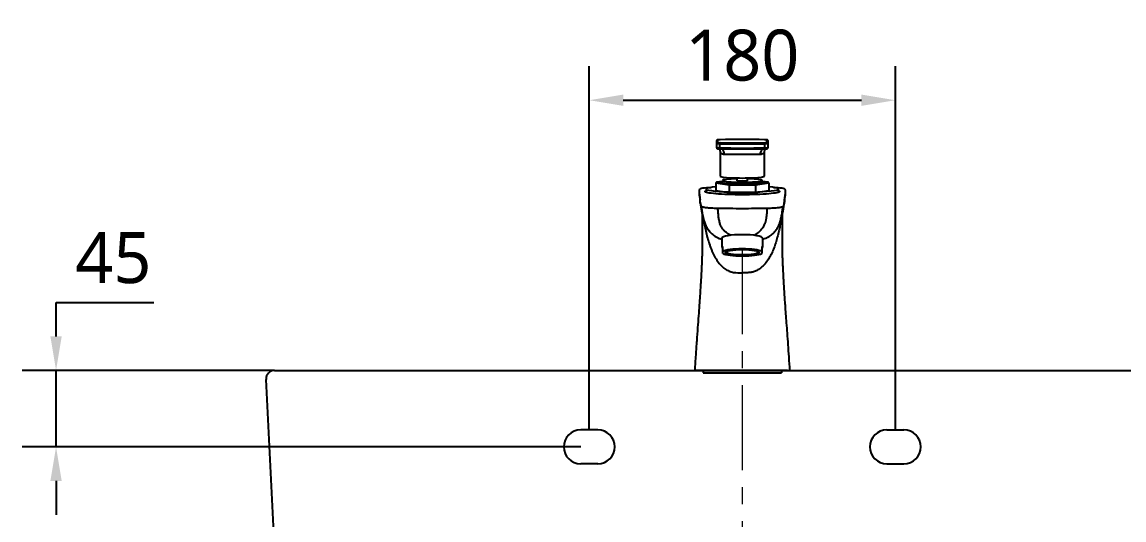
# Model space of a CAD drawing. Extents: x 2406 to 6050, y -78 to 2160.
# Drawn here: x 3183 to 3831, y 837 to 1130 of the extents above; entities that cross this region are included whole.
import ezdxf

# ---------------------------------------------------------------- set-up
doc = ezdxf.new("R2010")
doc.units = 0
doc.header["$LTSCALE"] = 20
doc.header["$MEASUREMENT"] = 0
doc.linetypes.add('CENTER', pattern=[2, 1.25, -0.25, 0.25, -0.25])
doc.linetypes.add('HIDDEN', pattern=[0.375, 0.25, -0.125])
doc.layers.get('0').update_dxf_attribs({"linetype": 'CONTINUOUS'})
doc.layers.get('DEFPOINTS').update_dxf_attribs({"linetype": 'CONTINUOUS'})
for name, color, linetype in [('1', 1, 'CONTINUOUS'), ('30', 7, 'CONTINUOUS'), ('7', 7, 'CONTINUOUS')]:
    doc.layers.add(name, color=color, linetype=linetype)
doc.styles.get("Standard").update_dxf_attribs({"font": 'NanumGothic.ttf'})
doc.dimstyles.get("Standard").update_dxf_attribs({"dimtxt": 2.5, "dimasz": 2, "dimexe": 2, "dimexo": 1, "dimgap": 1.5, "dimtad": 1, "dimdec": 0, "dimlfac": 10, "dimrnd": 0.5, "dimzin": 0, "dimdsep": 46, "dimtxsty": 'Standard', "dimcen": 0, "dimclrt": 2, "dimadec": 0, "dimazin": 0, "dimtfac": 1, "dimtdec": 0, "dimtmove": 0, "dimatfit": 3, "dimfxl": 0, "dimtolj": 1, "dimtzin": 0, "dimarcsym": 0})

# ---------------------------------------------------------------- blocks, each defined once
blk = doc.blocks.new('*D68')
at = {"layer": '1', "color": 3, "lineweight": -2}
for p, q in [((3202.78, 945.42), (3202.78, 965.42)), ((3202.78, 965.42), (3260.2, 965.42)), ((3331.26, 925.42), (3182.78, 925.42)), ((3202.78, 880.42), (3202.78, 925.42)), ((3511.27, 880.42), (3182.78, 880.42)), ((3202.78, 860.42), (3202.78, 840.42))]:
    blk.add_line(p, q, dxfattribs=at)
at = {"layer": '1', "color": 3}
for points in [[(3199.44, 945.42), (3206.11, 945.42), (3202.78, 925.42)], [(3199.44, 860.42), (3206.11, 860.42), (3202.78, 880.42)]]:
    blk.add_solid(points, dxfattribs=at)
at = {"layer": 'DEFPOINTS', "color": 0}
for p in [(3331.26, 925.42, -44.72), (3202.78, 880.42), (3511.27, 880.42, 0)]:
    blk.add_point(p, dxfattribs=at)
at = {"layer": '1', "color": 2, "insert": (3236.49, 991.58), "char_height": 30, "attachment_point": 5}
blk.add_mtext('\\A1;45', dxfattribs=at)
blk = doc.blocks.new('*D71')
at = {"layer": '1', "color": 3, "lineweight": -2}
for p, q in [((3881.26, 925.42), (3957.02, 925.42)), ((3937.02, 905.42), (3937.02, 861.75)), ((3937.02, 765.42), (3937.02, 809.09)), ((3636.82, 745.42), (3957.02, 745.42))]:
    blk.add_line(p, q, dxfattribs=at)
at = {"layer": '1', "color": 3}
for points in [[(3933.69, 905.42), (3940.36, 905.42), (3937.02, 925.42)], [(3933.69, 765.42), (3940.36, 765.42), (3937.02, 745.42)]]:
    blk.add_solid(points, dxfattribs=at)
at = {"layer": 'DEFPOINTS', "color": 0}
for p in [(3881.26, 925.42, -44.72), (3636.82, 745.42, 0), (3937.02, 745.42)]:
    blk.add_point(p, dxfattribs=at)
at = {"layer": '1', "color": 2, "insert": (3937.02, 835.42), "char_height": 30, "attachment_point": 5}
blk.add_mtext('\\A1;180', dxfattribs=at)
blk = doc.blocks.new('*D72')
at = {"layer": '1', "color": 3, "lineweight": -2}
for p, q in [((3881.26, 925.42), (4041.74, 925.42)), ((4021.74, 905.42), (4021.74, 826.25)), ((4021.74, 694.42), (4021.74, 773.59)), ((3689.88, 674.42), (4041.74, 674.42))]:
    blk.add_line(p, q, dxfattribs=at)
at = {"layer": '1', "color": 3}
for points in [[(4018.4, 905.42), (4025.07, 905.42), (4021.74, 925.42)], [(4018.4, 694.42), (4025.07, 694.42), (4021.74, 674.42)]]:
    blk.add_solid(points, dxfattribs=at)
at = {"layer": 'DEFPOINTS', "color": 0}
for p in [(3881.26, 925.42), (3689.88, 674.42, 0), (4021.74, 674.42)]:
    blk.add_point(p, dxfattribs=at)
at = {"layer": '1', "color": 2, "insert": (4021.74, 799.92), "char_height": 30, "attachment_point": 5}
blk.add_mtext('\\A1;250', dxfattribs=at)
blk = doc.blocks.new('*D73')
at = {"layer": '1', "color": 3, "lineweight": -2}
for p, q in [((3881.26, 925.42), (4124.46, 925.42)), ((4104.46, 905.42), (4104.46, 796.29)), ((4104.46, 634.46), (4104.46, 743.59)), ((3638.76, 614.46), (4124.46, 614.46))]:
    blk.add_line(p, q, dxfattribs=at)
at = {"layer": '1', "color": 3}
for points in [[(4101.12, 905.42), (4107.79, 905.42), (4104.46, 925.42)], [(4101.12, 634.46), (4107.79, 634.46), (4104.46, 614.46)]]:
    blk.add_solid(points, dxfattribs=at)
at = {"layer": 'DEFPOINTS', "color": 0}
for p in [(3881.26, 925.42), (3638.76, 614.46, 0), (4104.46, 614.46)]:
    blk.add_point(p, dxfattribs=at)
at = {"layer": '1', "color": 2, "insert": (4104.46, 769.94), "char_height": 30, "attachment_point": 5}
blk.add_mtext('\\A1;310', dxfattribs=at)
blk = doc.blocks.new('*D74')
at = {"layer": '1', "color": 3, "lineweight": -2}
for p, q in [((3516.27, 890.42), (3516.27, 1104.41)), ((3696.27, 890.42), (3696.27, 1104.41)), ((3536.27, 1084.41), (3676.27, 1084.41))]:
    blk.add_line(p, q, dxfattribs=at)
at = {"layer": '1', "color": 3}
for points in [[(3536.27, 1087.75), (3536.27, 1081.08), (3516.27, 1084.41)], [(3676.27, 1087.75), (3676.27, 1081.08), (3696.27, 1084.41)]]:
    blk.add_solid(points, dxfattribs=at)
at = {"layer": 'DEFPOINTS', "color": 0}
for p in [(3696.27, 1084.41), (3516.27, 890.42, 0), (3696.27, 890.42, 0)]:
    blk.add_point(p, dxfattribs=at)
at = {"layer": '1', "color": 2, "insert": (3606.27, 1110.74), "char_height": 30, "attachment_point": 5}
blk.add_mtext('\\A1;180', dxfattribs=at)

msp = doc.modelspace()

# ---------------------------------------------------------------- linework, layer by layer
at = {"color": 1, "linetype": 'CENTER', "lineweight": 0, "ltscale": 2}
msp.add_line((3606.26, 996.76, -9.25), (3606.26, 728.79, -9.25), dxfattribs=at)
at = {"ltscale": 0.5}
for p, q in [((3632.74, 925.42, -53.97), (3579.79, 925.42, -53.97)), ((3583.2, 925.42, -53.97), (3583.2, 923.94, -53.97)), ((3629.34, 925.42, -53.97), (3583.2, 925.42, -53.97)), ((3629.34, 925.42, -53.97), (3629.34, 923.94, -53.97))]:
    msp.add_line(p, q, dxfattribs=at)
at = {"color": 7, "linetype": 'HIDDEN'}
msp.add_line((3588.79, 925.42, -53.97), (3588.79, 925.42, -53.97), dxfattribs=at)
at = {"layer": '1', "color": 7, "linetype": 'Continuous'}
for p, q in [((3591.26, 1058.9, -53.97), (3591.26, 1060.65, -53.97)), ((3591.26, 1056.4, -53.97), (3591.26, 1058.9, -53.97)), ((3591.76, 1061.15, -53.97), (3591.76, 1059.4, -53.97)), ((3592.94, 1058.85, -53.97), (3592.94, 1056.35, -53.97)), ((3619.59, 1056.35, -53.97), (3619.59, 1058.85, -53.97)), ((3620.76, 1059.4, -53.97), (3620.76, 1061.15, -53.97)), ((3621.26, 1060.65, -53.97), (3621.26, 1058.9, -53.97)), ((3621.26, 1058.9, -53.97), (3621.26, 1056.4, -53.97)), ((3593.26, 1053.54, -53.97), (3593.26, 1039.78, -53.97)), ((3619.26, 1039.78, -53.97), (3619.26, 1053.55, -53.97)), ((3594.61, 1036.68, -53.97), (3591.15, 1036.16, -53.97)), ((3594.61, 1036.68, -53.97), (3591.25, 1036.17, -53.97)), ((3594.61, 1037.17, -53.97), (3594.61, 1035.83, -53.97)), ((3603.16, 1036.89, -53.97), (3603.16, 1038.68, -53.97)), ((3603.16, 1036.89, -53.97), (3609.36, 1036.89, -53.97)), ((3609.36, 1036.89, -53.97), (3609.36, 1038.68, -53.97)), ((3617.91, 1035.83, -53.97), (3617.91, 1037.17, -53.97)), ((3621.38, 1036.16, -53.97), (3617.91, 1036.68, -53.97)), ((3621.28, 1036.17, -53.97), (3617.91, 1036.68, -53.97)), ((3584.96, 1032.18, -53.97), (3584.96, 1030.23, -53.97)), ((3598.47, 1034.49, -53.97), (3590.68, 1035.67, -53.97)), ((3590.68, 1035.67, -53.97), (3590.68, 1031.19, -53.97)), ((3598.47, 1030.01, -53.97), (3590.68, 1031.19, -53.97)), ((3591.25, 1036.17, -53.97), (3598.76, 1035.04, -53.97)), ((3614.06, 1034.49, -53.97), (3598.47, 1034.49, -53.97)), ((3598.47, 1034.49, -53.97), (3598.47, 1030.01, -53.97)), ((3598.76, 1035.04, -53.97), (3613.77, 1035.04, -53.97)), ((3613.77, 1035.04, -53.97), (3621.28, 1036.17, -53.97)), ((3621.85, 1035.67, -53.97), (3614.06, 1034.49, -53.97)), ((3614.06, 1034.49, -53.97), (3614.06, 1030.01, -53.97)), ((3621.85, 1031.19, -53.97), (3614.06, 1030.01, -53.97)), ((3621.85, 1035.67, -53.97), (3621.85, 1031.19, -53.97)), ((3627.56, 1030.23, -53.97), (3627.56, 1032.18, -53.97)), ((3614.06, 1030.01, -53.97), (3598.47, 1030.01, -53.97)), ((3594.26, 1003.21, -53.97), (3594.26, 997.79, -53.97)), ((3594.76, 995.43, -53.97), (3594.76, 998.39, -53.97)), ((3617.76, 998.39, -53.97), (3617.76, 995.43, -53.97)), ((3618.26, 997.79, -53.97), (3618.26, 1003.21, -53.97)), ((3594.76, 994.24, -53.97), (3594.76, 995.43, -53.97)), ((3596.76, 995.38, -53.97), (3596.76, 995.03, -53.97)), ((3615.76, 995.03, -53.97), (3615.76, 995.38, -53.97)), ((3617.76, 995.43, -53.97), (3617.76, 994.24, -53.97)), ((3583.2, 923.94, -53.97), (3629.34, 923.94, -53.97))]:
    msp.add_line(p, q, dxfattribs=at)
for centre, major_axis, ratio, start_param, end_param in [((3591.76, 1060.65, -53.97), (0.5, 0), 0.999848, 1.570796, 3.141593), ((3591.76, 1058.9, -53.97), (0.5, 0), 0.999848, 1.570796, 3.141593), ((3594.26, 1058.9, -53.97), (3, 0), 0.017452, 3.141593, 4.253665), ((3594.26, 1056.4, -53.97), (-3, 0), 0.017452, 0, 1.112072), ((3594.26, 1061.15, -53.97), (-2.5, 0), 0.017452, 5.171113, 6.283185), ((3594.26, 1059.4, -53.97), (-2.5, 0), 0.017452, 0, 0.265055), ((3594.26, 1059.4, -53.97), (-2.5, 0), 0.017452, 0.265055, 1.112072), ((3593.16, 1058.86, -53.97), (0.004, 0.5), 0.442737, 0.019465, 1.590262), ((3606.26, 1059.32, -53.97), (30.1, 0), 0.017452, 4.253665, 5.171113), ((3606.26, 1056.82, -53.97), (-30.1, 0), 0.017452, 1.112072, 2.02952), ((3593.16, 1056.36, -53.97), (0.004, 0.5), 0.442737, 1.590262, 3.161058), ((3606.26, 1060.73, -53.97), (-29.6, 0), 0.017452, 4.253665, 5.171113), ((3606.26, 1059.82, -53.97), (-29.6, 0), 0.017452, 1.112072, 2.02952), ((3618.26, 1061.15, -53.97), (-2.5, 0), 0.017452, 3.919314, 4.253665), ((3618.26, 1059.4, -53.97), (-2.5, 0), 0.017452, 2.02952, 2.733358), ((3619.37, 1058.86, -53.97), (-0.004, 0.5), 0.442737, 4.692924, 6.26372), ((3619.37, 1056.36, -53.97), (-0.004, 0.5), 0.442737, 3.122127, 4.692924), ((3618.26, 1058.9, -53.97), (3, 0), 0.017452, 5.171113, 6.283185), ((3618.26, 1056.4, -53.97), (-3, 0), 0.017452, 2.02952, 3.141593), ((3618.26, 1061.15, -53.97), (-2.5, 0), 0.017452, 3.141593, 3.919313), ((3618.26, 1059.4, -53.97), (-2.5, 0), 0.017452, 2.733358, 3.141593), ((3620.76, 1060.65, -53.97), (0.5, 0), 0.999848, 0, 1.570796), ((3620.76, 1058.9, -53.97), (0.5, 0), 0.999848, 0, 1.570796), ((3594.26, 1055.9, -53.97), (2.5, 0), 0.017452, 3.834987, 4.253665), ((3606.26, 1056.32, -53.97), (29.6, 0), 0.017452, 4.253665, 5.171113), ((3591.76, 1052.12, -53.97), (-0.12, -5), 0.806122, 1.641637, 2.430357), ((3606.26, 1052.31, -53.97), (13, 0), 0.009298, 0.634184, 2.507409), ((3620.76, 1052.12, -53.97), (0.12, -5), 0.806122, 3.852828, 4.641548), ((3618.26, 1055.9, -53.97), (2.5, 0), 0.017452, 5.171113, 5.500686), ((3606.26, 1039.78, -53.97), (-13, 0), 0.087156, 0, 3.141593), ((3606.26, 1037.17, -53.97), (-11.65, 0), 0.087156, 4.981682, 6.283185), ((3606.26, 1037.17, -53.97), (-11.65, 0), 0.087156, 0, 1.570796), ((3606.26, 1037.17, -53.97), (-11.65, 0), 0.087156, 1.570796, 4.443096), ((3606.26, 1032.18, -53.97), (21.3, 0), 0.087156, 2.39193, 6.283185), ((3591.25, 1035.67, -53.97), (0.577, 0), 0.86273, 1.570796, 3.141593), ((3606.26, 1036.17, -53.97), (12.3, 0), 0.087156, 2.815063, 6.283185), ((3606.26, 1035.87, -53.97), (-12, 0), 0.087156, 6.040988, 6.228796), ((3598.76, 1034.54, -53.97), (0.037, 0.5), 0.572989, 0.130245, 1.701041), ((3613.77, 1034.54, -53.97), (-0.037, 0.5), 0.572989, 4.582144, 6.15294), ((3606.26, 1036.17, -53.97), (12.3, 0), 0.087156, 0, 0.326529), ((3606.26, 1035.87, -53.97), (-12, 0), 0.087156, 3.195982, 3.38379), ((3621.28, 1035.67, -53.97), (0.577, 0), 0.86273, 0, 1.570796), ((3606.26, 1032.18, -53.97), (21.3, 0), 0.087156, 0, 0.749663), ((3606.26, 1003.21, -53.97), (-12, 0), 0.173648, 4.712389, 6.283185), ((3606.26, 1003.21, -53.97), (-12, 0), 0.173648, 3.141593, 4.712389), ((3606.26, 997.79, -53.97), (12, 0), 0.173648, 2.851906, 3.43128), ((3606.26, 997.79, -53.97), (12, 0), 0.173648, 5.993498, 6.572872), ((3606.26, 994.84, -53.97), (-12, 0), 0.173648, 3.43128, 5.993498), ((3606.26, 994.84, -53.97), (-12, 0), 0.173648, 0.289687, 2.851906)]:
    msp.add_ellipse(centre, major_axis=major_axis, ratio=ratio, start_param=start_param, end_param=end_param, dxfattribs=at)
msp.add_ellipse((3606.26, 994.84, -53.97), major_axis=(-10, 0), ratio=0.173648, dxfattribs=at)
for points, knots in [([(3593.15, 1061.19, -53.97), (3593.04, 1061.19, -53.97), (3592.74, 1061.19, -53.97), (3592.3, 1061.18, -53.97), (3591.92, 1061.17, -53.97), (3591.78, 1061.16, -53.97), (3591.67, 1061.15, -53.97), (3591.57, 1061.11, -53.97), (3591.47, 1061.06, -53.97), (3591.36, 1060.96, -53.97), (3591.28, 1060.82, -53.97), (3591.27, 1060.71, -53.97), (3591.26, 1060.65, -53.97)], [0, 0, 0, 0, 0.108226, 0.316181, 0.52549, 0.739768, 0.793572, 0.819277, 0.855693, 0.89949, 0.950319, 1, 1, 1, 1]), ([(3591.26, 1056.4, -53.97), (3591.27, 1056.33, -53.97), (3591.29, 1056.22, -53.97), (3591.36, 1056.09, -53.97), (3591.45, 1056, -53.97), (3591.54, 1055.95, -53.97), (3591.61, 1055.92, -53.97), (3591.66, 1055.91, -53.97), (3591.71, 1055.9, -53.97), (3591.77, 1055.89, -53.97), (3591.89, 1055.88, -53.97), (3592.08, 1055.87, -53.97), (3592.29, 1055.87, -53.97), (3592.35, 1055.87, -53.97)], [0, 0, 0, 0, 0.081689, 0.146265, 0.200405, 0.24649, 0.283818, 0.3144, 0.350044, 0.414021, 0.602832, 0.896836, 1, 1, 1, 1]), ([(3620.03, 1055.87, -53.97), (3620.09, 1055.87, -53.97), (3620.32, 1055.87, -53.97), (3620.61, 1055.88, -53.97), (3620.75, 1055.89, -53.97), (3620.86, 1055.9, -53.97), (3620.96, 1055.93, -53.97), (3621.06, 1055.99, -53.97), (3621.17, 1056.09, -53.97), (3621.25, 1056.23, -53.97), (3621.26, 1056.34, -53.97), (3621.26, 1056.4, -53.97)], [0, 0, 0, 0, 0.092607, 0.370349, 0.654685, 0.72608, 0.76019, 0.808512, 0.866628, 0.934075, 1, 1, 1, 1]), ([(3621.26, 1060.65, -53.97), (3621.26, 1060.72, -53.97), (3621.24, 1060.82, -53.97), (3621.17, 1060.96, -53.97), (3621.08, 1061.05, -53.97), (3620.99, 1061.1, -53.97), (3620.92, 1061.13, -53.97), (3620.87, 1061.14, -53.97), (3620.82, 1061.15, -53.97), (3620.76, 1061.16, -53.97), (3620.64, 1061.17, -53.97), (3620.41, 1061.17, -53.97), (3620.15, 1061.18, -53.97), (3620.04, 1061.18, -53.97)], [0, 0, 0, 0, 0.074842, 0.134006, 0.183608, 0.225831, 0.26003, 0.288049, 0.320705, 0.37932, 0.552306, 0.821668, 1, 1, 1, 1]), ([(3592.7, 1055.87, -53.97), (3592.78, 1055.71, -53.97), (3592.96, 1055.31, -53.97), (3593.17, 1054.64, -53.97), (3593.27, 1054.01, -53.97), (3593.26, 1053.64, -53.97), (3593.25, 1053.54, -53.97)], [0, 0, 0, 0, 0.23028, 0.538782, 0.874549, 1, 1, 1, 1]), ([(3595.79, 1052.38, -53.97), (3594.96, 1052.37, -53.97), (3594.32, 1052.71, -53.97), (3593.48, 1053.31, -53.97), (3593.27, 1053.57, -53.97), (3593.26, 1053.57, -53.97)], [0, 0, 0, 0, 0.50736, 0.50736, 1, 1, 1, 1]), ([(3619.26, 1053.57, -53.97), (3619.26, 1053.58, -53.97), (3619.05, 1053.31, -53.97), (3618.21, 1052.7, -53.97), (3617.57, 1052.37, -53.97), (3616.74, 1052.38, -53.97)], [0, 0, 0, 0, 0.492764, 0.492764, 1, 1, 1, 1]), ([(3619.28, 1053.55, -53.97), (3619.27, 1053.64, -53.97), (3619.26, 1053.97, -53.97), (3619.34, 1054.52, -53.97), (3619.51, 1055.16, -53.97), (3619.69, 1055.59, -53.97), (3619.8, 1055.82, -53.97), (3619.83, 1055.87, -53.97)], [0, 0, 0, 0, 0.112512, 0.408135, 0.679944, 0.928861, 1, 1, 1, 1]), ([(3581.51, 1026.58, -53.97), (3581.47, 1026.72, -53.97), (3581.27, 1027.49, -53.97), (3581.03, 1028.89, -53.97), (3581.01, 1030.63, -53.97), (3581.14, 1031.73, -53.97), (3581.22, 1032.21, -53.97)], [0, 0, 0, 0, 0.075728, 0.411101, 0.746475, 1, 1, 1, 1]), ([(3581.22, 1032.21, -53.97), (3581.26, 1032.41, -53.97), (3581.81, 1032.61, -53.97), (3584.23, 1032.95, -53.97), (3585.97, 1033.07, -53.97), (3588.02, 1033.13, -53.97)], [0, 0, 0, 0, 0.518457, 0.518457, 1, 1, 1, 1]), ([(3627.58, 1031.17, -53.97), (3628.03, 1031.02, -53.97), (3628.64, 1030.61, -53.97), (3627.09, 1029.95, -53.97), (3622.24, 1029.31, -53.97), (3614.89, 1028.88, -53.97), (3606.26, 1028.73, -53.97), (3597.64, 1028.88, -53.97), (3590.29, 1029.31, -53.97), (3585.44, 1029.95, -53.97), (3583.89, 1030.61, -53.97), (3584.5, 1031.02, -53.97), (3584.95, 1031.17, -53.97)], [0, 0, 0, 0, 0.068268, 0.176201, 0.284134, 0.392067, 0.5, 0.607933, 0.715866, 0.823799, 0.931732, 1, 1, 1, 1]), ([(3624.56, 1033.13, -53.97), (3626.59, 1033.07, -53.97), (3628.33, 1032.94, -53.97), (3630.72, 1032.61, -53.97), (3631.27, 1032.41, -53.97), (3631.31, 1032.21, -53.97)], [0, 0, 0, 0, 0.479538, 0.479538, 1, 1, 1, 1]), ([(3631.31, 1032.21, -53.97), (3631.39, 1031.73, -53.97), (3631.52, 1030.63, -53.97), (3631.5, 1028.89, -53.97), (3631.26, 1027.49, -53.97), (3631.06, 1026.72, -53.97), (3631.02, 1026.58, -53.97)], [0, 0, 0, 0, 0.253525, 0.588899, 0.924272, 1, 1, 1, 1]), ([(3581.06, 1029.13, -53.97), (3581.12, 1028.39, -53.97), (3581.23, 1027.27, -53.97), (3581.37, 1026.13, -53.97), (3581.43, 1025.75, -53.97)], [0, 0, 0, 0, 0.67046, 1, 1, 1, 1]), ([(3582.41, 1021.75, -53.97), (3582.2, 1022.26, -53.97), (3581.79, 1023.4, -53.97), (3581.52, 1024.66, -53.97), (3581.42, 1025.4, -53.97), (3581.41, 1025.52, -53.97)], [0, 0, 0, 0, 0.40612, 0.905778, 1, 1, 1, 1]), ([(3581.44, 1025.88, -53.97), (3581.45, 1025.93, -53.97), (3581.47, 1025.99, -53.97), (3581.51, 1026.14, -53.97), (3581.53, 1026.25, -53.97), (3581.54, 1026.37, -53.97), (3581.54, 1026.39, -53.97)], [0, 0, 0, 0, 0.340221, 0.340221, 0.852893, 1, 1, 1, 1]), ([(3581.56, 1023.93, -53.97), (3581.61, 1023.49, -53.97), (3581.72, 1022.65, -53.97), (3581.89, 1021.48, -53.97), (3582.06, 1020.49, -53.97), (3582.21, 1019.71, -53.97), (3582.36, 1018.93, -53.97), (3582.56, 1018.04, -53.97), (3582.79, 1017.05, -53.97), (3583.06, 1016, -53.97), (3583.35, 1014.92, -53.97), (3583.73, 1013.66, -53.97), (3584.03, 1012.71, -53.97), (3584.22, 1012.19, -53.97), (3584.23, 1012.14, -53.97)], [0, 0, 0, 0, 0.110438, 0.210547, 0.292386, 0.355939, 0.401208, 0.479318, 0.568999, 0.645502, 0.739208, 0.852863, 0.986475, 1, 1, 1, 1]), ([(3628.3, 1012.15, -53.97), (3628.37, 1012.35, -53.97), (3628.54, 1012.84, -53.97), (3628.75, 1013.51, -53.97), (3628.93, 1014.11, -53.97), (3629.06, 1014.53, -53.97), (3629.17, 1014.91, -53.97), (3629.27, 1015.27, -53.97), (3629.37, 1015.63, -53.97), (3629.47, 1015.99, -53.97), (3629.56, 1016.34, -53.97), (3629.66, 1016.72, -53.97), (3629.77, 1017.18, -53.97), (3629.92, 1017.81, -53.97), (3630.11, 1018.64, -53.97), (3630.32, 1019.69, -53.97), (3630.55, 1020.95, -53.97), (3630.78, 1022.39, -53.97), (3630.91, 1023.4, -53.97), (3630.97, 1023.93, -53.97)], [0, 0, 0, 0, 0.055751, 0.13547, 0.18465, 0.221682, 0.255431, 0.288313, 0.32033, 0.351482, 0.381769, 0.411195, 0.445427, 0.496414, 0.564529, 0.64976, 0.752091, 0.871498, 1, 1, 1, 1]), ([(3631.12, 1025.52, -53.97), (3631.11, 1025.4, -53.97), (3631.01, 1024.66, -53.97), (3630.74, 1023.4, -53.97), (3630.33, 1022.26, -53.97), (3630.12, 1021.75, -53.97)], [0, 0, 0, 0, 0.094222, 0.59388, 1, 1, 1, 1]), ([(3630.99, 1026.39, -53.97), (3630.99, 1026.37, -53.97), (3631, 1026.25, -53.97), (3631.02, 1026.14, -53.97), (3631.06, 1025.99, -53.97), (3631.08, 1025.93, -53.97), (3631.09, 1025.88, -53.97)], [0, 0, 0, 0, 0.147305, 0.660784, 0.660784, 1, 1, 1, 1]), ([(3631.1, 1025.72, -53.97), (3631.11, 1025.79, -53.97), (3631.26, 1026.87, -53.97), (3631.38, 1027.97, -53.97), (3631.46, 1029.02, -53.97)], [0, 0, 0, 0, 0.06658, 1, 1, 1, 1]), ([(3582.7, 1017.46, -53.97), (3582.7, 1016.39, -53.97), (3582.7, 1013.72, -53.97), (3582.71, 1009.63, -53.97), (3582.72, 1005.33, -53.97), (3582.73, 1001.53, -53.97), (3582.72, 998.23, -53.97), (3582.66, 995.43, -53.97), (3582.58, 993.12, -53.97), (3582.52, 991.31, -53.97), (3582.47, 989.99, -53.97), (3582.43, 989.02, -53.97), (3582.4, 988.27, -53.97), (3582.37, 987.52, -53.97), (3582.33, 986.64, -53.97), (3582.28, 985.45, -53.97), (3582.2, 983.67, -53.97), (3582.07, 981.15, -53.97), (3581.89, 977.82, -53.97), (3581.64, 973.77, -53.97), (3581.33, 968.99, -53.97), (3580.95, 963.5, -53.97), (3580.49, 957.28, -53.97), (3579.97, 950.35, -53.97), (3579.41, 942.68, -53.97), (3578.85, 934.3, -53.97), (3578.46, 928.46, -53.97), (3578.27, 925.42, -53.97)], [0, 0, 0, 0, 0.034738, 0.086756, 0.133386, 0.174623, 0.210463, 0.240905, 0.265945, 0.285582, 0.299815, 0.309118, 0.317083, 0.324452, 0.333438, 0.345611, 0.36323, 0.391561, 0.427736, 0.471759, 0.523632, 0.58336, 0.650949, 0.726402, 0.809723, 0.90092, 1, 1, 1, 1]), ([(3591.73, 1020.74, -53.97), (3591.4, 1020.74, -53.97), (3590.76, 1020.76, -53.97), (3589.51, 1020.8, -53.97), (3588.03, 1020.87, -53.97), (3586.43, 1020.97, -53.97), (3585.07, 1021.1, -53.97), (3583.96, 1021.24, -53.97), (3583.12, 1021.4, -53.97), (3582.59, 1021.57, -53.97), (3582.44, 1021.69, -53.97), (3582.41, 1021.75, -53.97)], [0, 0, 0, 0, 0.0625, 0.125, 0.25, 0.375001, 0.500001, 0.625002, 0.750002, 0.875003, 1, 1, 1, 1]), ([(3584.19, 1012.38, -53.97), (3584.06, 1012.81, -53.97), (3583.8, 1013.64, -53.97), (3583.35, 1015.4, -53.97), (3582.88, 1017.63, -53.97), (3582.56, 1019.92, -53.97), (3582.45, 1021.29, -53.97), (3582.41, 1021.75, -53.97)], [0, 0, 0, 0, 0.14272, 0.277459, 0.56627, 0.857684, 1, 1, 1, 1]), ([(3591.73, 1020.74, -53.97), (3591.76, 1020.35, -53.97), (3591.82, 1019.58, -53.97), (3591.91, 1018.05, -53.97), (3592.06, 1016.16, -53.97), (3592.36, 1014.29, -53.97), (3592.7, 1012.82, -53.97), (3592.93, 1012.1, -53.97), (3593.05, 1011.75, -53.97)], [0, 0, 0, 0, 0.125141, 0.250269, 0.500039, 0.749324, 0.878915, 1, 1, 1, 1]), ([(3620.8, 1020.74, -53.97), (3620.78, 1020.45, -53.97), (3620.75, 1020.03, -53.97), (3620.71, 1019.47, -53.97), (3620.67, 1018.91, -53.97), (3620.63, 1018.21, -53.97), (3620.56, 1017.38, -53.97), (3620.48, 1016.55, -53.97), (3620.39, 1015.72, -53.97), (3620.29, 1015.04, -53.97), (3620.2, 1014.56, -53.97), (3620.15, 1014.29, -53.97), (3620.11, 1014.09, -53.97), (3620.07, 1013.88, -53.97), (3620.01, 1013.61, -53.97), (3619.9, 1013.14, -53.97), (3619.76, 1012.61, -53.97), (3619.62, 1012.15, -53.97), (3619.54, 1011.9, -53.97), (3619.5, 1011.79, -53.97), (3619.48, 1011.75, -53.97)], [0, 0, 0, 0, 0.091545, 0.137318, 0.18309, 0.274635, 0.36618, 0.457725, 0.549271, 0.640816, 0.686588, 0.709474, 0.732361, 0.755247, 0.778133, 0.823906, 0.915451, 0.961223, 0.98411, 1, 1, 1, 1]), ([(3630.12, 1021.75, -53.97), (3630.09, 1021.69, -53.97), (3629.94, 1021.57, -53.97), (3629.41, 1021.4, -53.97), (3628.57, 1021.24, -53.97), (3627.46, 1021.1, -53.97), (3626.1, 1020.97, -53.97), (3624.5, 1020.87, -53.97), (3623.02, 1020.8, -53.97), (3621.77, 1020.76, -53.97), (3621.13, 1020.74, -53.97), (3620.8, 1020.74, -53.97)], [0, 0, 0, 0, 0.124998, 0.249999, 0.374999, 0.499999, 0.625, 0.75, 0.875, 0.9375, 1, 1, 1, 1]), ([(3628.34, 1012.38, -53.97), (3628.37, 1012.46, -53.97), (3628.42, 1012.64, -53.97), (3628.54, 1013.01, -53.97), (3628.73, 1013.68, -53.97), (3628.99, 1014.64, -53.97), (3629.26, 1015.81, -53.97), (3629.51, 1016.99, -53.97), (3629.71, 1018.17, -53.97), (3629.85, 1019.16, -53.97), (3629.95, 1019.95, -53.97), (3630.04, 1020.75, -53.97), (3630.09, 1021.35, -53.97), (3630.12, 1021.75, -53.97)], [0, 0, 0, 0, 0.02861, 0.059945, 0.122615, 0.247956, 0.373297, 0.498637, 0.623978, 0.749319, 0.811989, 0.874659, 1, 1, 1, 1]), ([(3634.26, 925.42, -53.97), (3634.09, 928.06, -53.97), (3633.76, 933.13, -53.97), (3633.28, 940.43, -53.97), (3632.8, 947.1, -53.97), (3632.35, 953.15, -53.97), (3631.94, 958.57, -53.97), (3631.59, 963.38, -53.97), (3631.3, 967.56, -53.97), (3631.06, 971.12, -53.97), (3630.88, 973.89, -53.97), (3630.75, 975.96, -53.97), (3630.67, 977.41, -53.97), (3630.61, 978.51, -53.97), (3630.56, 979.38, -53.97), (3630.51, 980.25, -53.97), (3630.45, 981.31, -53.97), (3630.38, 982.68, -53.97), (3630.29, 984.45, -53.97), (3630.19, 986.74, -53.97), (3630.07, 989.63, -53.97), (3629.95, 993.13, -53.97), (3629.82, 997.24, -53.97), (3629.8, 1001.95, -53.97), (3629.82, 1007.28, -53.97), (3629.82, 1012.51, -53.97), (3629.83, 1015.97, -53.97), (3629.83, 1017.45, -53.97)], [0, 0, 0, 0, 0.086087, 0.165395, 0.237929, 0.303697, 0.3627, 0.414941, 0.460425, 0.499154, 0.531131, 0.550684, 0.566441, 0.578402, 0.586568, 0.59503, 0.606534, 0.621209, 0.639663, 0.664445, 0.695834, 0.733829, 0.778426, 0.82962, 0.887409, 0.951784, 1, 1, 1, 1]), ([(3583, 1016.57, -53.97), (3583.14, 1015.69, -53.97), (3583.3, 1014.68, -53.97), (3583.69, 1012.51, -53.97), (3583.91, 1011.36, -53.97), (3584.65, 1007.82, -53.97), (3585.24, 1005.36, -53.97), (3585.94, 1002.88, -53.97)], [0, 0, 0, 0, 0.245828, 0.245828, 0.497219, 0.497219, 1, 1, 1, 1]), ([(3586.53, 1007.84, -53.97), (3586.44, 1007.96, -53.97), (3585.91, 1008.67, -53.97), (3585.03, 1010.09, -53.97), (3584.47, 1011.62, -53.97), (3584.19, 1012.38, -53.97)], [0, 0, 0, 0, 0.098599, 0.553688, 1, 1, 1, 1]), ([(3584.19, 1012.38, -53.97), (3584.19, 1012.38, -53.97), (3584.19, 1012.38, -53.97), (3584.19, 1012.38, -53.97), (3584.19, 1012.37, -53.97), (3584.19, 1012.37, -53.97), (3584.19, 1012.37, -53.97), (3584.19, 1012.37, -53.97), (3584.19, 1012.35, -53.97), (3584.19, 1012.33, -53.97), (3584.2, 1012.29, -53.97), (3584.21, 1012.22, -53.97), (3584.23, 1012.16, -53.97), (3584.24, 1012.12, -53.97)], [0, 0, 0, 0, 0.001197, 0.002394, 0.004787, 0.009575, 0.019149, 0.038299, 0.076597, 0.153194, 0.306385, 0.612761, 1, 1, 1, 1]), ([(3584.24, 1012.1, -53.97), (3584.49, 1011.37, -53.97), (3585.14, 1009.96, -53.97), (3585.94, 1008.5, -53.97), (3586.52, 1007.86, -53.97), (3586.53, 1007.84, -53.97)], [0, 0, 0, 0, 0.489812, 0.988642, 1, 1, 1, 1]), ([(3599.44, 1004.86, -53.97), (3599.24, 1004.97, -53.97), (3598.81, 1005.2, -53.97), (3598.17, 1005.6, -53.97), (3597.51, 1006.04, -53.97), (3596.87, 1006.53, -53.97), (3596.36, 1006.96, -53.97), (3595.97, 1007.32, -53.97), (3595.68, 1007.6, -53.97), (3595.4, 1007.89, -53.97), (3595.13, 1008.19, -53.97), (3594.87, 1008.5, -53.97), (3594.54, 1008.92, -53.97), (3594.15, 1009.48, -53.97), (3593.73, 1010.18, -53.97), (3593.36, 1010.91, -53.97), (3593.15, 1011.44, -53.97), (3593.05, 1011.73, -53.97), (3593.05, 1011.75, -53.97)], [0, 0, 0, 0, 0.07144, 0.155272, 0.239104, 0.322936, 0.406768, 0.448684, 0.4906, 0.532517, 0.574433, 0.616349, 0.658265, 0.742097, 0.825929, 0.909761, 0.993593, 1, 1, 1, 1]), ([(3613.17, 1004.91, -53.97), (3613.46, 1005.06, -53.97), (3614.96, 1005.92, -53.97), (3616.9, 1007.45, -53.97), (3618.4, 1009.46, -53.97), (3619.1, 1010.73, -53.97), (3619.36, 1011.41, -53.97), (3619.48, 1011.75, -53.97)], [0, 0, 0, 0, 0.105835, 0.552131, 0.775261, 0.890128, 1, 1, 1, 1]), ([(3625.99, 1007.83, -53.97), (3626.13, 1008.01, -53.97), (3626.46, 1008.47, -53.97), (3626.83, 1009.04, -53.97), (3627.1, 1009.5, -53.97), (3627.27, 1009.82, -53.97), (3627.57, 1010.39, -53.97), (3627.88, 1011.08, -53.97), (3628.12, 1011.71, -53.97), (3628.25, 1012.07, -53.97), (3628.31, 1012.27, -53.97), (3628.34, 1012.37, -53.97), (3628.34, 1012.38, -53.97)], [0, 0, 0, 0, 0.144839, 0.357473, 0.410632, 0.46379, 0.570108, 0.782742, 0.889059, 0.942218, 0.995377, 1, 1, 1, 1]), ([(3629.4, 1015.72, -53.97), (3629.26, 1014.9, -53.97), (3628.92, 1012.87, -53.97), (3628.3, 1009.76, -53.97), (3627.52, 1006.32, -53.97), (3626.92, 1004.1, -53.97), (3626.59, 1002.88, -53.97)], [0, 0, 0, 0, 0.214084, 0.497582, 0.725505, 1, 1, 1, 1]), ([(3628.34, 1012.38, -53.97), (3628.34, 1012.33, -53.97), (3628.33, 1012.25, -53.97), (3628.31, 1012.17, -53.97), (3628.3, 1012.14, -53.97)], [0, 0, 0, 0, 0.664913, 1, 1, 1, 1]), ([(3587.65, 1006.53, -53.97), (3587.62, 1006.56, -53.97), (3587.24, 1006.96, -53.97), (3586.86, 1007.4, -53.97), (3586.53, 1007.84, -53.97)], [0, 0, 0, 0, 0.078172, 1, 1, 1, 1]), ([(3587.46, 1006.76, -53.97), (3587.57, 1006.63, -53.97), (3588.04, 1006.1, -53.97), (3588.91, 1005.36, -53.97), (3590.1, 1004.46, -53.97), (3591.53, 1003.63, -53.97), (3592.94, 1003.01, -53.97), (3593.88, 1002.7, -53.97), (3594.26, 1002.59, -53.97)], [0, 0, 0, 0, 0.067911, 0.281962, 0.496438, 0.699119, 0.880359, 1, 1, 1, 1]), ([(3618.26, 1002.59, -53.97), (3618.41, 1002.63, -53.97), (3619.01, 1002.81, -53.97), (3620.07, 1003.21, -53.97), (3621.41, 1003.86, -53.97), (3622.65, 1004.62, -53.97), (3623.71, 1005.43, -53.97), (3624.43, 1006.04, -53.97), (3624.8, 1006.46, -53.97), (3624.84, 1006.51, -53.97)], [0, 0, 0, 0, 0.049502, 0.207934, 0.37258, 0.551752, 0.752994, 0.973255, 1, 1, 1, 1]), ([(3624.84, 1006.49, -53.97), (3624.95, 1006.61, -53.97), (3625.27, 1006.95, -53.97), (3625.66, 1007.4, -53.97), (3625.93, 1007.74, -53.97), (3625.99, 1007.83, -53.97)], [0, 0, 0, 0, 0.279967, 0.825927, 1, 1, 1, 1]), ([(3626, 1007.84, -53.97), (3626.01, 1007.86, -53.97), (3626.07, 1007.92, -53.97), (3626.12, 1007.98, -53.97), (3626.16, 1008.03, -53.97)], [0, 0, 0, 0, 0.227445, 1, 1, 1, 1]), ([(3585.94, 1002.88, -53.97), (3586.29, 1001.62, -53.97), (3586.68, 1000.43, -53.97), (3587.31, 998.55, -53.97), (3587.52, 997.94, -53.97), (3587.97, 996.75, -53.97), (3588.2, 996.17, -53.97), (3588.67, 995.04, -53.97), (3588.92, 994.48, -53.97), (3589.42, 993.43, -53.97), (3589.68, 992.93, -53.97), (3590.51, 991.45, -53.97), (3591.1, 990.5, -53.97), (3592.38, 988.74, -53.97), (3593.06, 987.93, -53.97), (3594.5, 986.46, -53.97), (3595.26, 985.8, -53.97), (3596.84, 984.67, -53.97), (3597.66, 984.2, -53.97), (3598.91, 983.67, -53.97), (3599.33, 983.52, -53.97), (3600.22, 983.27, -53.97), (3600.68, 983.18, -53.97), (3601.15, 983.12, -53.97)], [0, 0, 0, 0, 0.125, 0.125, 0.1875, 0.1875, 0.25, 0.25, 0.3125, 0.3125, 0.375, 0.375, 0.5, 0.5, 0.625, 0.625, 0.75, 0.75, 0.875, 0.875, 0.9375, 0.9375, 1, 1, 1, 1]), ([(3626.59, 1002.88, -53.97), (3626.28, 1001.84, -53.97), (3625.66, 999.77, -53.97), (3624.57, 996.68, -53.97), (3623.3, 993.7, -53.97), (3621.7, 990.84, -53.97), (3619.78, 988.2, -53.97), (3617.67, 986.08, -53.97), (3615.55, 984.55, -53.97), (3613.51, 983.54, -53.97), (3612.07, 983.25, -53.97), (3611.38, 983.12, -53.97)], [0, 0, 0, 0, 0.124898, 0.249498, 0.373783, 0.498536, 0.628587, 0.748541, 0.840384, 0.923417, 1, 1, 1, 1]), ([(3615.76, 995.03, -53.97), (3615.76, 994.6, -53.97), (3614.74, 994.17, -53.97), (3611.22, 993.56, -53.97), (3608.75, 993.38, -53.97), (3603.78, 993.38, -53.97), (3601.31, 993.56, -53.97), (3597.79, 994.17, -53.97), (3596.76, 994.6, -53.97), (3596.76, 995.22, -53.97), (3596.96, 995.4, -53.97), (3597.32, 995.58, -53.97)], [0, 0, 0, 0, 0.22553, 0.22553, 0.45106, 0.45106, 0.67659, 0.67659, 0.90212, 0.90212, 1, 1, 1, 1]), ([(3611.38, 983.12, -53.97), (3610.53, 983.02, -53.97), (3608.84, 982.83, -53.97), (3607.12, 982.8, -53.97), (3606.26, 982.78, -53.97)], [0, 0, 0, 0, 0.505798, 1, 1, 1, 1]), ([(3606.26, 925.42, -53.97), (3605.38, 925.42, -53.97), (3604.5, 925.42, -53.97), (3602.74, 925.42, -53.97), (3601.65, 925.42, -53.97), (3600.35, 925.42, -53.97), (3599.49, 925.42, -53.97), (3597.99, 925.42, -53.97), (3595.9, 925.42, -53.97), (3593.49, 925.42, -53.97), (3591.19, 925.42, -53.97), (3589.02, 925.42, -53.97), (3587, 925.42, -53.97), (3585.16, 925.42, -53.97), (3582.95, 925.42, -53.97), (3581.15, 925.42, -53.97), (3579.8, 925.42, -53.97), (3579.16, 925.42, -53.97), (3578.78, 925.42, -53.97), (3578.47, 925.42, -53.97), (3578.34, 925.42, -53.97), (3578.3, 925.42, -53.97)], [0, 0, 0, 0, 0.062508, 0.062508, 0.125016, 0.140643, 0.15627, 0.187523, 0.250031, 0.312539, 0.375047, 0.437555, 0.500062, 0.56257, 0.625078, 0.750094, 0.812602, 0.875109, 0.906363, 0.937617, 1, 1, 1, 1]), ([(3606.26, 925.42, -53.97), (3607.15, 925.42, -53.97), (3608.03, 925.42, -53.97), (3609.79, 925.42, -53.97), (3610.88, 925.42, -53.97), (3612.18, 925.42, -53.97), (3613.04, 925.42, -53.97), (3614.54, 925.42, -53.97), (3616.63, 925.42, -53.97), (3619.04, 925.42, -53.97), (3621.34, 925.42, -53.97), (3623.51, 925.42, -53.97), (3625.53, 925.42, -53.97), (3627.37, 925.42, -53.97), (3629.58, 925.42, -53.97), (3631.38, 925.42, -53.97), (3632.73, 925.42, -53.97), (3633.37, 925.42, -53.97), (3633.75, 925.42, -53.97), (3634.06, 925.42, -53.97), (3634.19, 925.42, -53.97), (3634.23, 925.42, -53.97), (3634.23, 925.42, -53.97)], [0, 0, 0, 0, 0.062496, 0.062496, 0.124992, 0.140616, 0.15624, 0.187488, 0.249984, 0.31248, 0.374977, 0.437473, 0.499969, 0.562465, 0.624961, 0.749953, 0.812449, 0.874945, 0.906193, 0.937441, 0.999938, 1, 1, 1, 1])]:
    msp.add_open_spline(points, degree=3, knots=knots, dxfattribs=at)
for points, degree in [([(3584.87, 1030.38, -53.97), (3584.83, 1030.35, -53.97), (3584.8, 1030.31, -53.97), (3584.79, 1030.28, -53.97)], 3), ([(3627.76, 1030.2, -53.97), (3627.77, 1030.28, -53.97), (3627.7, 1030.37, -53.97), (3627.58, 1030.45, -53.97)], 3), ([(3581.41, 1025.52, -53.97), (3581.4, 1025.57, -53.97), (3581.4, 1025.62, -53.97), (3581.41, 1025.67, -53.97)], 3), ([(3581.56, 1023.93, -53.97), (3581.5, 1024.46, -53.97), (3581.45, 1024.99, -53.97), (3581.41, 1025.52, -53.97)], 3), ([(3630.97, 1023.93, -53.97), (3631.07, 1024.79, -53.97), (3631.12, 1025.67, -53.97)], 2), ([(3630.97, 1023.99, -53.97), (3631.03, 1024.5, -53.97), (3631.08, 1025.01, -53.97), (3631.12, 1025.52, -53.97)], 3), ([(3631.12, 1025.67, -53.97), (3631.13, 1025.62, -53.97), (3631.13, 1025.57, -53.97), (3631.12, 1025.52, -53.97)], 3), ([(3631.46, 1029.07, -53.97), (3631.47, 1029.09, -53.97), (3631.47, 1029.11, -53.97), (3631.47, 1029.13, -53.97)], 3), ([(3606.26, 1020.59, -53.97), (3601.36, 1020.59, -53.97), (3596.51, 1020.64, -53.97), (3591.73, 1020.74, -53.97)], 3), ([(3620.8, 1020.74, -53.97), (3616.02, 1020.64, -53.97), (3611.17, 1020.59, -53.97), (3606.26, 1020.59, -53.97)], 3), ([(3584.24, 1012.12, -53.97), (3584.24, 1012.11, -53.97), (3584.24, 1012.1, -53.97), (3584.25, 1012.09, -53.97)], 3), ([(3627.48, 1010.21, -53.97), (3627.79, 1010.84, -53.97), (3628.07, 1011.46, -53.97), (3628.29, 1012.1, -53.97)], 3), ([(3628.3, 1012.14, -53.97), (3628.3, 1012.13, -53.97), (3628.29, 1012.11, -53.97), (3628.28, 1012.1, -53.97)], 3), ([(3615.06, 995.65, -53.97), (3615.52, 995.45, -53.97), (3615.76, 995.24, -53.97), (3615.76, 995.03, -53.97)], 3), ([(3601.15, 983.12, -53.97), (3602.85, 982.9, -53.97), (3604.55, 982.78, -53.97), (3606.26, 982.78, -53.97)], 3)]:
    msp.add_open_spline(points, degree=degree, dxfattribs=at)
at = {"layer": '30', "color": 7, "linetype": 'Continuous'}
msp.add_line((3621.48, 925.42, -53.97), (3591.05, 925.42, -53.97), dxfattribs=at)
at = {"layer": '7'}
for p, q in [((3332.56, 794.16, -53.97), (3326.27, 920.16, -53.97)), ((3331.26, 925.42, -53.97), (3881.26, 925.42, -53.97)), ((3521.27, 890.42, -9.25), (3511.27, 890.42, -9.25)), ((3691.27, 890.42, -9.25), (3701.27, 890.42, -9.25)), ((3521.27, 870.42, -9.25), (3511.27, 870.42, -9.25)), ((3691.27, 870.42, -9.25), (3701.27, 870.42, -9.25))]:
    msp.add_line(p, q, dxfattribs=at)
for centre, radius, start, end in [((3331.26, 920.42, -53.97), 5, 90, 183), ((3511.27, 880.42, -9.25), 10, 90, 270), ((3521.27, 880.42, -9.25), 10, 270, 90), ((3691.27, 880.42, -9.25), 10, 90, 270), ((3701.27, 880.42, -9.25), 10, 270, 90)]:
    msp.add_arc(centre, radius, start, end, dxfattribs=at)

# ---------------------------------------------------------------- dimensions: what is measured, and where the dimension line sits
at = {"layer": '1'}
dim = msp.add_linear_dim(base=(3696.27, 1084.41, -9.25), p1=(3516.27, 890.42, -9.25), p2=(3696.27, 890.42, -9.25), dimstyle='Standard', override={"dimtxt": 30, "dimasz": 20, "dimexe": 20, "dimexo": 0, "dimgap": 10, "dimtih": 1, "dimtoh": 1, "dimlfac": 1, "dimzin": 8, "dimclrd": 3, "dimclre": 3, "dimfxl": 1.25, "dimarcsym": 1}, dxfattribs=at)
dim.commit()
dim.dimension.update_dxf_attribs({"geometry": '*D74', "text_midpoint": (3606.27, 1110.74, -9.25)})
dim = msp.add_linear_dim(base=(3202.78, 880.42, -9.25), p1=(3331.26, 925.42, -53.97), p2=(3511.27, 880.42, -9.25), angle=90, dimstyle='Standard', override={"dimtxt": 30, "dimasz": 20, "dimexe": 20, "dimexo": 0, "dimgap": 10, "dimtih": 1, "dimtoh": 1, "dimlfac": 1, "dimzin": 8, "dimclrd": 3, "dimclre": 3, "dimfxl": 1.25, "dimarcsym": 1}, dxfattribs=at)
dim.commit()
dim.dimension.update_dxf_attribs({"geometry": '*D68', "text_midpoint": (3236.49, 965.42, -9.25), "dimtype": 160})
dim = msp.add_linear_dim(base=(3937.02, 745.42, -9.25), p1=(3881.26, 925.42, -53.97), p2=(3636.82, 745.42, -9.25), angle=90, dimstyle='Standard', override={"dimtxt": 30, "dimasz": 20, "dimexe": 20, "dimexo": 0, "dimgap": 10, "dimtih": 1, "dimtoh": 1, "dimlfac": 1, "dimzin": 8, "dimclrd": 3, "dimclre": 3, "dimfxl": 1.25, "dimarcsym": 1}, dxfattribs=at)
dim.commit()
dim.dimension.update_dxf_attribs({"geometry": '*D71', "text_midpoint": (3937.02, 835.42, -9.25)})
dim = msp.add_linear_dim(base=(4104.46, 614.46, -9.25), p1=(3881.26, 925.42, -9.25), p2=(3638.76, 614.46, -9.25), angle=90, text='310', dimstyle='Standard', override={"dimtxt": 30, "dimasz": 20, "dimexe": 20, "dimexo": 0, "dimgap": 10, "dimtih": 1, "dimtoh": 1, "dimlfac": 1, "dimzin": 8, "dimclrd": 3, "dimclre": 3, "dimfxl": 1.25, "dimarcsym": 1}, dxfattribs=at)
dim.commit()
dim.dimension.update_dxf_attribs({"geometry": '*D73', "text_midpoint": (4104.46, 769.94, -9.25), "dimtype": 160})
dim = msp.add_linear_dim(base=(4021.74, 674.42, -9.25), p1=(3881.26, 925.42, -9.25), p2=(3689.88, 674.42, -9.25), angle=90, text='250', dimstyle='Standard', override={"dimtxt": 30, "dimasz": 20, "dimexe": 20, "dimexo": 0, "dimgap": 10, "dimtih": 1, "dimtoh": 1, "dimlfac": 1, "dimzin": 8, "dimclrd": 3, "dimclre": 3, "dimfxl": 1.25, "dimarcsym": 1}, dxfattribs=at)
dim.commit()
dim.dimension.update_dxf_attribs({"geometry": '*D72', "text_midpoint": (4021.74, 799.92, -9.25)})

doc.saveas('drawing.dxf')
